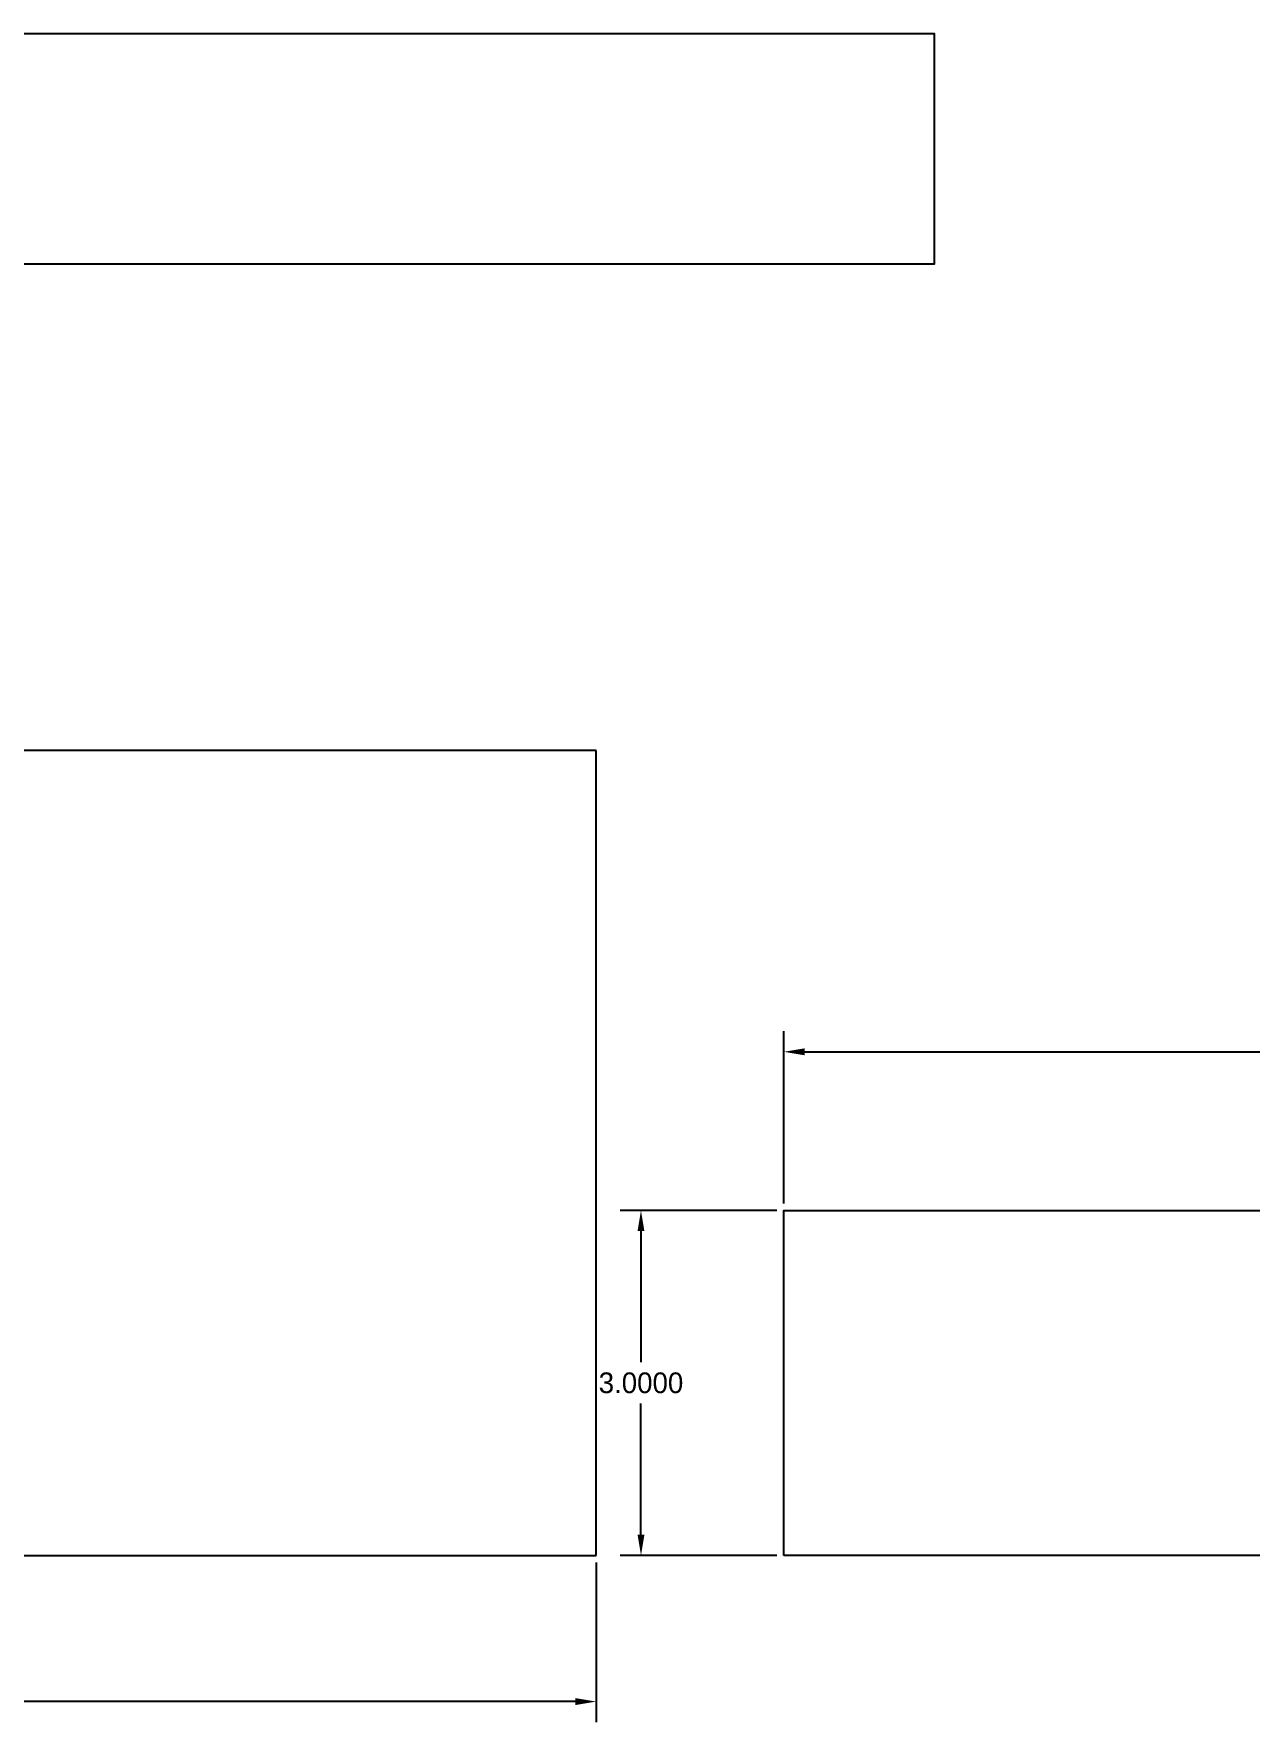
# Model space of a CAD drawing. Extents: x -4 to 204, y -54 to 64.
# Drawn here: x 117.71 to 128.3, y 45.45 to 60.14 of the extents above; entities that cross this region are included whole.
import ezdxf

# ---------------------------------------------------------------- set-up
doc = ezdxf.new("R2010")
doc.units = 0
doc.header["$MEASUREMENT"] = 0
doc.layers.get('Defpoints').update_dxf_attribs({"linetype": 'CONTINUOUS'})
doc.layers.add('Dimentions', color=7, linetype='CONTINUOUS')
doc.layers.add('LAYER_1', color=3, linetype='CONTINUOUS')
doc.dimstyles.get("Standard").update_dxf_attribs({"dimtxt": 0.18, "dimasz": 0.18, "dimexe": 0.18, "dimexo": 0.0625, "dimgap": 0.09, "dimtad": 0, "dimtih": 1, "dimtoh": 1, "dimdec": 4, "dimzin": 0, "dimdsep": 46, "dimtxsty": 'STANDARD', "dimcen": 0.09, "dimadec": 0, "dimazin": 0, "dimtfac": 1, "dimtdec": 4, "dimtofl": 0, "dimtmove": 0, "dimatfit": 3, "dimfxl": 1, "dimtolj": 1, "dimtzin": 0, "dimarcsym": 0})

# ---------------------------------------------------------------- blocks, each defined once
blk = doc.blocks.new('*D193')
at = {"layer": 'Defpoints', "color": 0}
for p in [(98.794, 46.904), (122.607, 46.904), (122.607, 45.633)]:
    blk.add_point(p, dxfattribs=at)
at = {"layer": 'Dimentions', "color": 0, "lineweight": -2}
for p, q in [((98.794, 46.841), (98.794, 45.453)), ((122.607, 46.841), (122.607, 45.453)), ((98.974, 45.633), (110.1, 45.633)), ((122.427, 45.633), (111.3, 45.633))]:
    blk.add_line(p, q, dxfattribs=at)
at = {"layer": 'Dimentions', "color": 0}
for points in [[(98.974, 45.663), (98.974, 45.603), (98.794, 45.633)], [(122.427, 45.603), (122.427, 45.663), (122.607, 45.633)]]:
    blk.add_solid(points, dxfattribs=at)
at = {"layer": 'Dimentions', "color": 0, "insert": (110.7, 45.633), "char_height": 0.18, "attachment_point": 5}
blk.add_mtext('\\A1;23.8125', dxfattribs=at)
blk = doc.blocks.new('*D230')
at = {"layer": 'Defpoints', "color": 0}
for p in [(139.74, 51.284), (124.24, 49.904), (139.74, 49.904)]:
    blk.add_point(p, dxfattribs=at)
at = {"layer": 'Dimentions', "color": 0, "lineweight": -2}
for p, q in [((124.24, 49.966), (124.24, 51.464)), ((139.74, 49.966), (139.74, 51.464)), ((124.42, 51.284), (131.435, 51.284)), ((139.56, 51.284), (132.545, 51.284))]:
    blk.add_line(p, q, dxfattribs=at)
at = {"layer": 'Dimentions', "color": 0}
for points in [[(124.42, 51.314), (124.42, 51.254), (124.24, 51.284)], [(139.56, 51.254), (139.56, 51.314), (139.74, 51.284)]]:
    blk.add_solid(points, dxfattribs=at)
at = {"layer": 'Dimentions', "color": 0, "insert": (131.99, 51.284), "char_height": 0.18, "attachment_point": 5}
blk.add_mtext('\\A1;15.5000', dxfattribs=at)
blk = doc.blocks.new('*D231')
at = {"layer": 'Defpoints', "color": 0}
for p in [(124.24, 49.904), (122.997, 46.904), (124.24, 46.904)]:
    blk.add_point(p, dxfattribs=at)
at = {"layer": 'Dimentions', "color": 0, "lineweight": -2}
for p, q in [((124.178, 49.904), (122.817, 49.904)), ((122.997, 49.724), (122.997, 48.584)), ((122.997, 47.084), (122.997, 48.224)), ((124.178, 46.904), (122.817, 46.904))]:
    blk.add_line(p, q, dxfattribs=at)
at = {"layer": 'Dimentions', "color": 0}
for points in [[(123.027, 49.724), (122.967, 49.724), (122.997, 49.904)], [(122.967, 47.084), (123.027, 47.084), (122.997, 46.904)]]:
    blk.add_solid(points, dxfattribs=at)
at = {"layer": 'Dimentions', "color": 0, "insert": (122.997, 48.404), "char_height": 0.18, "attachment_point": 5}
blk.add_mtext('\\A1;3.0000', dxfattribs=at)

msp = doc.modelspace()

# ---------------------------------------------------------------- linework, layer by layer
at = {"layer": 'LAYER_1'}
for p, q in [((122.60664, 53.90379), (98.79414, 53.90379)), ((122.60664, 46.90379), (122.60664, 53.90379)), ((98.79414, 46.90379), (122.60664, 46.90379))]:
    msp.add_line(p, q, dxfattribs=at)
for points in [[(102.80004, 58.13755), (125.55004, 58.13755), (125.55004, 60.13755), (102.80004, 60.13755)], [(124.24009, 46.90379), (124.24009, 49.90379), (139.74009, 49.90379), (139.74009, 46.90379)]]:
    msp.add_lwpolyline(points, close=True, dxfattribs=at)

# ---------------------------------------------------------------- dimensions: what is measured, and where the dimension line sits
at = {"layer": 'Dimentions'}
for base, p1, p2, picture, middle in [((139.74009, 51.284), (124.24009, 49.90379), (139.74009, 49.90379), '*D230', (131.99009, 51.284)), ((122.60664, 45.63329), (98.79414, 46.90379), (122.60664, 46.90379), '*D193', (110.70039, 45.63329))]:
    dim = msp.add_linear_dim(base=base, p1=p1, p2=p2, dimstyle='STANDARD', override={"dimtmove": 2}, dxfattribs=at)
    dim.commit()
    dim.dimension.update_dxf_attribs({"geometry": picture, "text_midpoint": middle})
dim = msp.add_linear_dim(base=(122.99664, 46.90379), p1=(124.24009, 49.90379), p2=(124.24009, 46.90379), angle=90, dimstyle='STANDARD', override={"dimtmove": 2}, dxfattribs=at)
dim.commit()
dim.dimension.update_dxf_attribs({"geometry": '*D231', "text_midpoint": (122.99664, 48.40379)})

doc.saveas('drawing.dxf')
